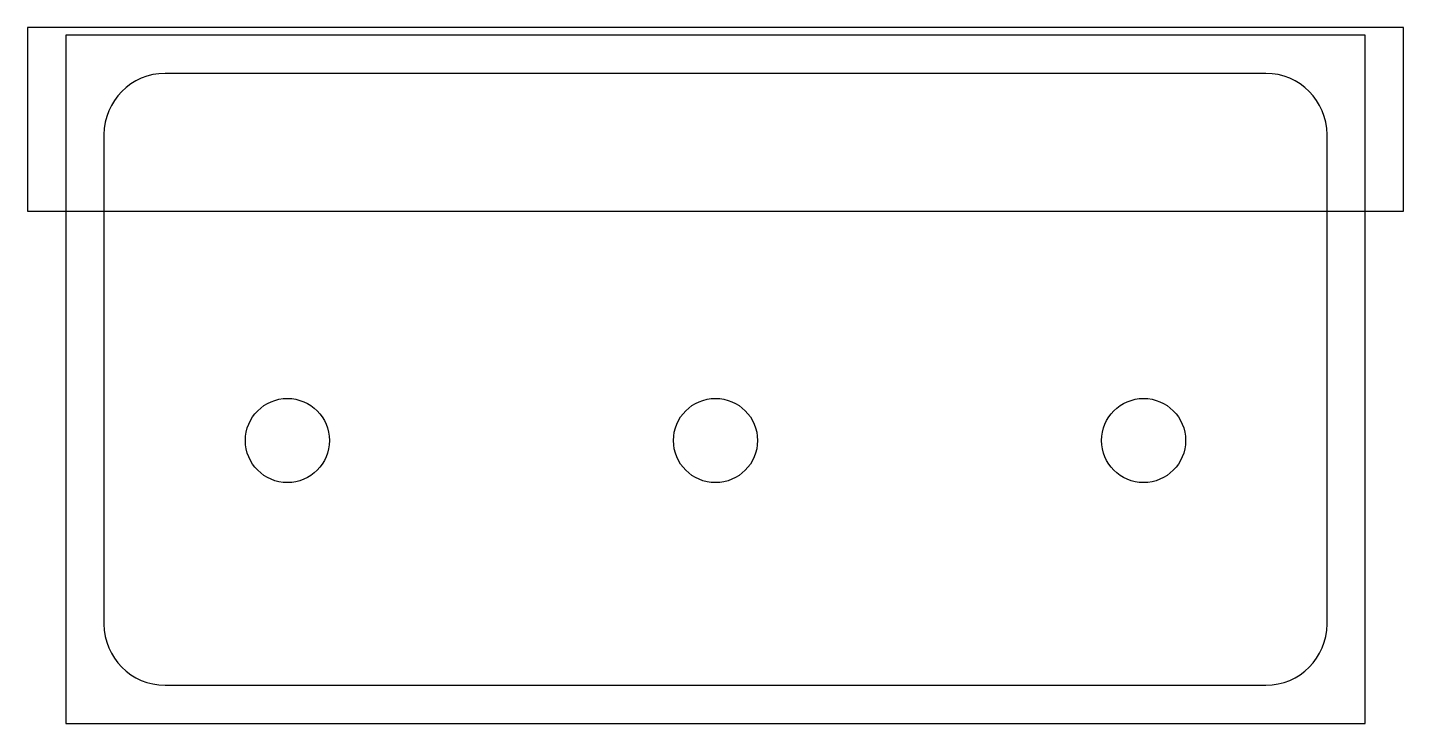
# Model space of a CAD drawing. Header units: millimetres. Extents: x -45 to 45, y -22.5 to 23.
import ezdxf

# ---------------------------------------------------------------- set-up
doc = ezdxf.new("R2010")
doc.units = ezdxf.units.MM
for name, color, linetype in [('A_OUTSIDE_STEP_Z-8', 2, 'CONTINUOUS'), ('B_KNUCKLE_STEP_OPEN_ON_3_SI_Z-4', 3, 'CONTINUOUS'), ('BLANK', 1, 'CONTINUOUS'), ('C_COUNTERSUNK_HOLES_Z-10', 4, 'CONTINUOUS')]:
    doc.layers.add(name, color=color, linetype=linetype)

msp = doc.modelspace()

# ---------------------------------------------------------------- linework, layer by layer
at = {"layer": 'A_OUTSIDE_STEP_Z-8'}
for p, q in [((36, 20), (-36, 20)), ((-40, 16), (-40, -16)), ((40, -16), (40, 16)), ((-36, -20), (36, -20))]:
    msp.add_line(p, q, dxfattribs=at)
for centre, start, end in [((-36, 16), 90, 180), ((36, 16), 0, 90), ((-36, -16), 180, 270), ((36, -16), 270, 0)]:
    msp.add_arc(centre, 4, start, end, dxfattribs=at)
at = {"layer": 'B_KNUCKLE_STEP_OPEN_ON_3_SI_Z-4'}
for p, q in [((45, 23), (-45, 23)), ((-45, 23), (-45, 11)), ((45, 11), (45, 23)), ((-45, 11), (45, 11))]:
    msp.add_line(p, q, dxfattribs=at)
at = {"layer": 'BLANK'}
for p, q in [((42.5, 22.5), (-42.5, 22.5)), ((-42.5, 22.5), (-42.5, -22.5)), ((42.5, -22.5), (42.5, 22.5)), ((-42.5, -22.5), (42.5, -22.5))]:
    msp.add_line(p, q, dxfattribs=at)
at = {"layer": 'C_COUNTERSUNK_HOLES_Z-10'}
for centre in [(-28, -4), (0, -4), (28, -4)]:
    msp.add_circle(centre, 2.75, dxfattribs=at)

doc.saveas('drawing.dxf')
